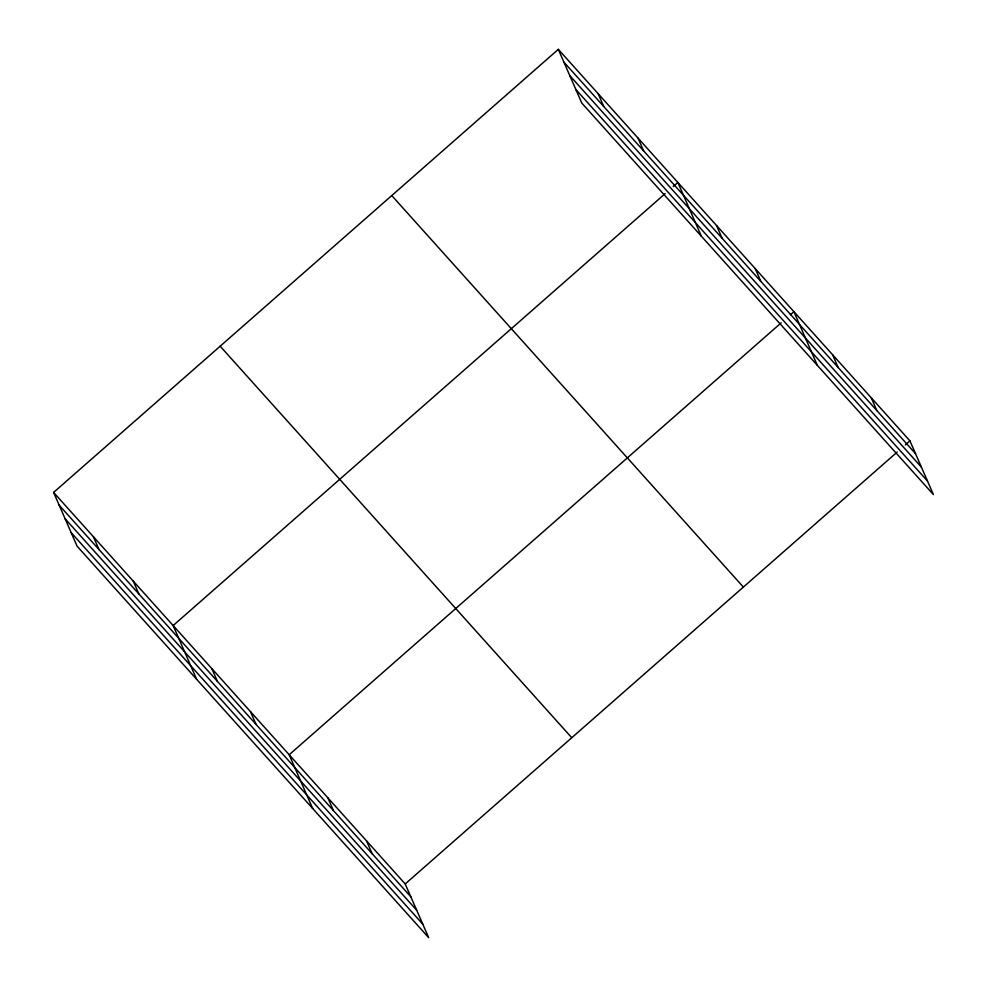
<?xml version="1.0" encoding="UTF-8"?>
<svg xmlns="http://www.w3.org/2000/svg" width="987" height="987" viewBox="0 0 987 987"><rect width="100%" height="100%" fill="white"/><g stroke="black" fill="none" stroke-linecap="round" stroke-linejoin="round"><path stroke-width="1.48" d="M53.606 492.427L405.213 883.945L428.679 937.65L77.06 546.132L53.606 492.427L558.321 49.35L909.94 440.868L933.394 494.573L581.787 103.055L558.321 49.35M665.152 193.637L173.144 625.548L196.61 679.253M673.245 186.531L677.872 182.472L701.338 236.177M781.186 322.835L289.179 754.747L312.645 808.452M790.439 314.717L793.906 311.67L817.372 365.375M405.213 883.945L897.208 452.034M905.313 444.927L909.94 440.868M563.898 62.119L915.517 453.625M569.807 75.629L921.414 467.147M575.89 89.546L927.496 481.064M391.765 195.562L743.371 587.08M220.163 346.215L571.769 737.733M59.183 505.196L410.789 896.714M65.08 518.706L416.687 910.224M71.163 532.622L422.769 924.14M871.262 397.798L876.838 410.567M832.584 354.728L838.16 367.497M755.228 268.6L760.804 281.369M716.55 225.529L722.126 238.299M638.021 138.094L643.598 150.863M598.171 93.728L603.748 106.485M366.535 840.875L372.111 853.644M327.857 797.817L333.433 810.574M250.501 711.676L256.077 724.446M211.823 668.606L217.399 681.375M133.294 581.17L138.871 593.94M93.444 536.805L99.021 549.562"/></g></svg>
